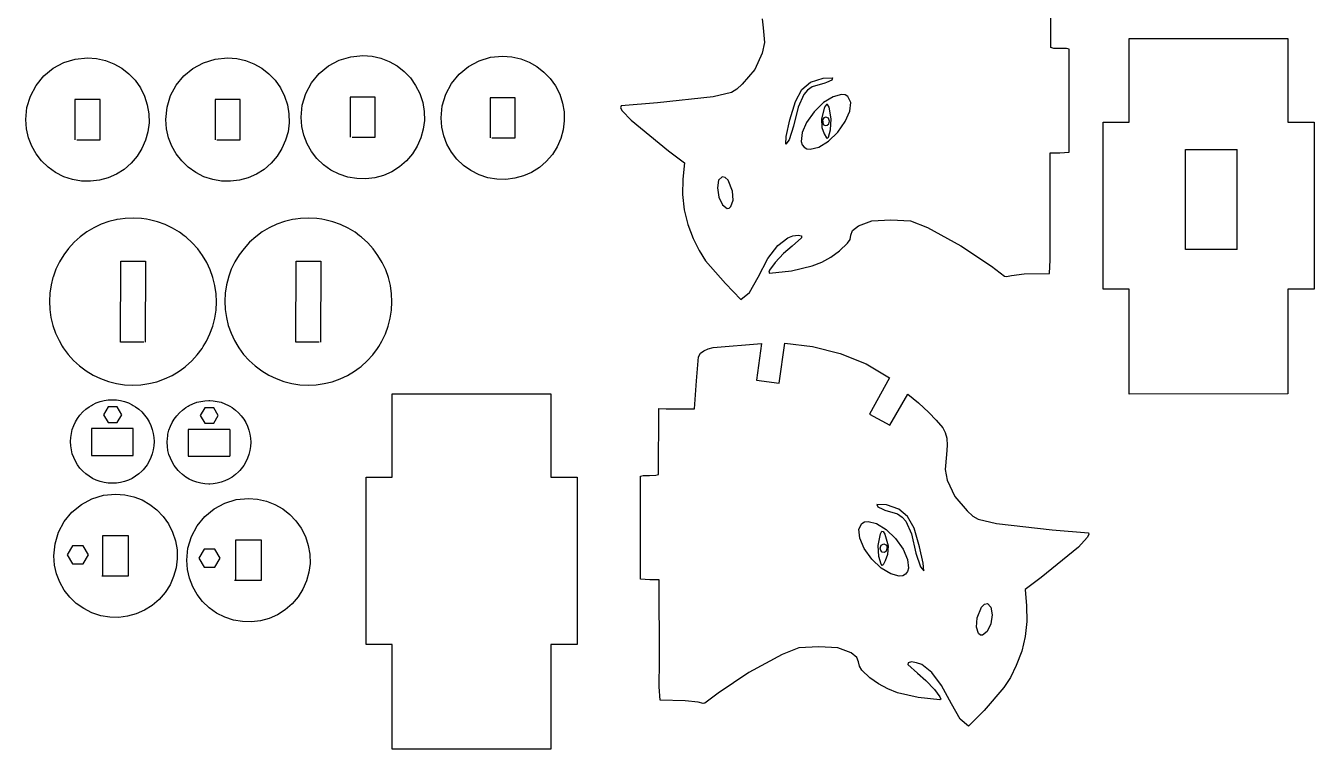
# Model space of a CAD drawing. Extents: x -193 to 193, y -107 to 107.
# Drawn here: x -175.1 to -25.9, y -77.1 to 6.7 of the extents above; entities that cross this region are included whole.
import ezdxf

# ---------------------------------------------------------------- set-up
doc = ezdxf.new("R2010")
doc.units = 0
doc.layers.add('MODELSKETCH_VISIBLE', color=7, linetype='CONTINUOUS')

msp = doc.modelspace()

# ---------------------------------------------------------------- linework, layer by layer
at = {"layer": 'MODELSKETCH_VISIBLE'}
for p, q in [((-56.38, 4.18), (-56.4, 11.79)), ((-89.81, 7.5), (-89.72, 6.45)), ((-89.72, 6.45), (-89.57, 4.74)), ((-89.57, 4.74), (-89.82, 3.5)), ((-47.31, 5.21), (-28.93, 5.21)), ((-47.31, -4.46), (-47.31, 5.21)), ((-28.93, 5.21), (-28.93, -4.46)), ((-138.83, 2.69), (-137.49, 3.1)), ((-137.49, 3.1), (-136.09, 3.24)), ((-136.09, 3.24), (-135.02, 3.16)), ((-135.02, 3.16), (-134, 2.92)), ((-122.62, 2.63), (-121.29, 3.03)), ((-121.29, 3.03), (-119.89, 3.17)), ((-119.89, 3.17), (-118.82, 3.09)), ((-118.82, 3.09), (-117.79, 2.86)), ((-89.82, 3.5), (-90.69, 1.62)), ((-56.05, 4.07), (-56.38, 4.18)), ((-55.32, 4.06), (-56.05, 4.07)), ((-54.59, 4.05), (-55.32, 4.06)), ((-54.26, 3.96), (-54.59, 4.05)), ((-54.26, -7.96), (-54.26, 3.96)), ((-173.04, 0.87), (-171.95, 1.76)), ((-171.95, 1.76), (-170.72, 2.42)), ((-170.72, 2.42), (-169.39, 2.82)), ((-169.39, 2.82), (-167.98, 2.96)), ((-167.98, 2.96), (-166.92, 2.88)), ((-166.92, 2.88), (-165.89, 2.65)), ((-165.89, 2.65), (-164.92, 2.27)), ((-164.92, 2.27), (-164.01, 1.76)), ((-164.01, 1.76), (-163.2, 1.12)), ((-156.82, 0.87), (-155.76, 1.74)), ((-155.76, 1.74), (-154.54, 2.4)), ((-154.54, 2.4), (-153.2, 2.82)), ((-153.2, 2.82), (-151.76, 2.96)), ((-151.76, 2.96), (-150.69, 2.88)), ((-150.69, 2.88), (-149.67, 2.65)), ((-149.67, 2.65), (-148.7, 2.27)), ((-148.7, 2.27), (-147.79, 1.76)), ((-147.79, 1.76), (-146.97, 1.12)), ((-141.14, 1.14), (-140.06, 2.04)), ((-140.06, 2.04), (-138.83, 2.69)), ((-134, 2.92), (-133.02, 2.55)), ((-133.02, 2.55), (-132.12, 2.03)), ((-132.12, 2.03), (-131.3, 1.4)), ((-124.94, 1.08), (-123.85, 1.97)), ((-123.85, 1.97), (-122.62, 2.63)), ((-117.79, 2.86), (-116.82, 2.48)), ((-116.82, 2.48), (-115.92, 1.97)), ((-115.92, 1.97), (-115.1, 1.33)), ((-90.69, 1.62), (-92.13, -0.07)), ((-173.93, -0.22), (-173.04, 0.87)), ((-163.2, 1.12), (-162.47, 0.37)), ((-162.47, 0.37), (-161.86, -0.49)), ((-157.69, -0.19), (-156.82, 0.87)), ((-146.97, 1.12), (-146.25, 0.37)), ((-146.25, 0.37), (-145.64, -0.49)), ((-142.69, -1.17), (-142.04, 0.06)), ((-142.04, 0.06), (-141.14, 1.14)), ((-131.3, 1.4), (-130.58, 0.64)), ((-130.58, 0.64), (-129.97, -0.22)), ((-125.83, -0.01), (-124.94, 1.08)), ((-115.1, 1.33), (-114.38, 0.58)), ((-114.38, 0.58), (-113.77, -0.28)), ((-85.22, -0.7), (-84.21, 0.14)), ((-84.21, 0.14), (-82.77, 0.63)), ((-82.58, 0.03), (-84.05, -0.4)), ((-82.77, 0.63), (-81.67, 0.67)), ((-82.37, 0.13), (-82.58, 0.03)), ((-81.76, 0.4), (-82.37, 0.13)), ((-81.67, 0.67), (-81.76, 0.4)), ((-174.99, -2.78), (-174.59, -1.45)), ((-174.59, -1.45), (-173.93, -0.22)), ((-161.86, -0.49), (-161.38, -1.45)), ((-161.38, -1.45), (-161.05, -2.47)), ((-158.76, -2.74), (-158.35, -1.4)), ((-158.35, -1.4), (-157.69, -0.19)), ((-145.64, -0.49), (-145.16, -1.45)), ((-145.16, -1.45), (-144.83, -2.47)), ((-143.1, -2.51), (-142.69, -1.17)), ((-129.97, -0.22), (-129.49, -1.17)), ((-129.49, -1.17), (-129.15, -2.19)), ((-126.89, -2.57), (-126.49, -1.24)), ((-126.49, -1.24), (-125.83, -0.01)), ((-113.77, -0.28), (-113.28, -1.24)), ((-113.28, -1.24), (-112.95, -2.26)), ((-93.38, -1.03), (-95.51, -1.54)), ((-92.78, -0.66), (-93.38, -1.03)), ((-92.13, -0.07), (-92.78, -0.66)), ((-85.97, -2.08), (-85.22, -0.7)), ((-85.02, -1.27), (-85.66, -2.73)), ((-84.59, -0.77), (-85.02, -1.27)), ((-84.05, -0.4), (-84.59, -0.77)), ((-80.64, -1.28), (-81.62, -1.53)), ((-80.23, -1.33), (-80.64, -1.28)), ((-79.9, -1.51), (-80.23, -1.33)), ((-175.13, -4.18), (-174.99, -2.78)), ((-169.44, -1.86), (-169.44, -6.51)), ((-166.53, -1.86), (-169.44, -1.86)), ((-166.53, -6.51), (-166.53, -1.86)), ((-161.05, -2.47), (-160.87, -3.5)), ((-158.91, -4.18), (-158.76, -2.74)), ((-153.21, -1.86), (-153.21, -6.51)), ((-150.31, -1.86), (-153.21, -1.86)), ((-150.31, -6.51), (-150.31, -1.86)), ((-144.83, -2.47), (-144.65, -3.5)), ((-143.24, -3.91), (-143.1, -2.51)), ((-137.54, -1.59), (-137.54, -6.23)), ((-134.64, -1.59), (-137.54, -1.59)), ((-134.64, -6.23), (-134.64, -1.59)), ((-129.15, -2.19), (-128.98, -3.23)), ((-127.03, -3.98), (-126.89, -2.57)), ((-121.34, -1.65), (-121.34, -6.3)), ((-118.43, -1.65), (-121.34, -1.65)), ((-118.43, -6.3), (-118.43, -1.65)), ((-112.95, -2.26), (-112.77, -3.3)), ((-106.18, -2.6), (-106.22, -2.81)), ((-106.22, -2.81), (-106.03, -3.15)), ((-101.95, -2.24), (-106.18, -2.6)), ((-95.51, -1.54), (-101.95, -2.24)), ((-86.61, -4.21), (-85.97, -2.08)), ((-85.66, -2.73), (-86.18, -4.94)), ((-82.72, -2.21), (-83.82, -3.27)), ((-82.6, -2.75), (-82.96, -4.1)), ((-81.62, -1.53), (-82.72, -2.21)), ((-82.39, -2.45), (-82.6, -2.75)), ((-82.25, -2.43), (-82.39, -2.45)), ((-82.07, -2.73), (-82.25, -2.43)), ((-81.82, -4.08), (-82.07, -2.73)), ((-79.57, -2.19), (-79.9, -1.51)), ((-79.67, -3.21), (-79.57, -2.19)), ((-175.05, -5.25), (-175.13, -4.18)), ((-160.87, -3.5), (-160.85, -4.55)), ((-158.83, -5.25), (-158.91, -4.18)), ((-144.65, -3.5), (-144.63, -4.55)), ((-143.16, -4.98), (-143.24, -3.91)), ((-128.95, -4.27), (-129.08, -5.3)), ((-128.98, -3.23), (-128.95, -4.27)), ((-126.95, -5.04), (-127.03, -3.98)), ((-112.75, -4.34), (-112.88, -5.37)), ((-112.77, -3.3), (-112.75, -4.34)), ((-106.03, -3.15), (-105.02, -4.25)), ((-105.02, -4.25), (-100.69, -7.78)), ((-87.03, -6.12), (-86.61, -4.21)), ((-83.82, -3.27), (-84.7, -4.5)), ((-82.96, -4.1), (-82.9, -5.11)), ((-82.69, -3.97), (-82.84, -4.19)), ((-82.84, -4.19), (-82.75, -4.73)), ((-82.45, -3.89), (-82.69, -3.97)), ((-82.16, -4.03), (-82.45, -3.89)), ((-82.03, -4.38), (-82.16, -4.03)), ((-82.1, -4.66), (-82.03, -4.38)), ((-81.9, -5.36), (-81.82, -4.08)), ((-81.07, -5.64), (-80.2, -4.42)), ((-80.2, -4.42), (-79.67, -3.21)), ((-50.31, -4.46), (-47.31, -4.46)), ((-50.31, -23.82), (-50.31, -4.46)), ((-28.93, -4.46), (-25.88, -4.46)), ((-25.88, -4.46), (-25.88, -23.82)), ((-174.82, -6.28), (-175.05, -5.25)), ((-160.98, -5.58), (-161.25, -6.58)), ((-160.85, -4.55), (-160.98, -5.58)), ((-158.6, -6.28), (-158.83, -5.25)), ((-144.75, -5.58), (-145.03, -6.58)), ((-144.63, -4.55), (-144.75, -5.58)), ((-142.92, -6), (-143.16, -4.98)), ((-129.08, -5.3), (-129.36, -6.3)), ((-126.72, -6.07), (-126.95, -5.04)), ((-112.88, -5.37), (-113.15, -6.37)), ((-86.18, -4.94), (-86.71, -6.54)), ((-85.21, -5.69), (-85.32, -6.7)), ((-84.7, -4.5), (-85.21, -5.69)), ((-82.9, -5.11), (-82.64, -5.83)), ((-82.75, -4.73), (-82.54, -4.87)), ((-82.64, -5.83), (-82.39, -6.31)), ((-82.54, -4.87), (-82.29, -4.84)), ((-82.29, -4.84), (-82.1, -4.66)), ((-82.16, -6.69), (-81.07, -5.64)), ((-82.14, -6.22), (-81.9, -5.36)), ((-174.44, -7.25), (-174.82, -6.28)), ((-173.93, -8.15), (-174.44, -7.25)), ((-169.23, -6.51), (-166.53, -6.51)), ((-161.25, -6.58), (-161.67, -7.53)), ((-158.22, -7.25), (-158.6, -6.28)), ((-157.71, -8.15), (-158.22, -7.25)), ((-153.01, -6.51), (-150.31, -6.51)), ((-145.03, -6.58), (-145.45, -7.53)), ((-142.55, -6.98), (-142.92, -6)), ((-142.03, -7.88), (-142.55, -6.98)), ((-137.34, -6.23), (-134.64, -6.23)), ((-129.78, -7.26), (-130.34, -8.15)), ((-129.36, -6.3), (-129.78, -7.26)), ((-126.34, -7.04), (-126.72, -6.07)), ((-125.83, -7.95), (-126.34, -7.04)), ((-121.13, -6.3), (-118.43, -6.3)), ((-113.57, -7.32), (-114.13, -8.22)), ((-113.15, -6.37), (-113.57, -7.32)), ((-87.1, -7.01), (-87.03, -6.12)), ((-86.71, -6.54), (-87.1, -7.01)), ((-85.32, -6.7), (-85.21, -7.1)), ((-85.21, -7.1), (-84.98, -7.39)), ((-84.98, -7.39), (-84.65, -7.57)), ((-84.25, -7.62), (-83.26, -7.37)), ((-83.26, -7.37), (-82.16, -6.69)), ((-82.39, -6.31), (-82.28, -6.38)), ((-82.28, -6.38), (-82.14, -6.22)), ((-173.29, -8.97), (-173.93, -8.15)), ((-162.23, -8.42), (-162.93, -9.24)), ((-161.67, -7.53), (-162.23, -8.42)), ((-157.07, -8.97), (-157.71, -8.15)), ((-146.01, -8.42), (-146.71, -9.24)), ((-145.45, -7.53), (-146.01, -8.42)), ((-141.4, -8.7), (-142.03, -7.88)), ((-140.64, -9.42), (-141.4, -8.7)), ((-130.34, -8.15), (-131.04, -8.96)), ((-125.19, -8.76), (-125.83, -7.95)), ((-124.44, -9.49), (-125.19, -8.76)), ((-114.13, -8.22), (-114.83, -9.03)), ((-100.69, -7.78), (-98.84, -9.18)), ((-84.65, -7.57), (-84.25, -7.62)), ((-56.48, -17.44), (-56.45, -8.04)), ((-56.45, -8.04), (-55.35, -8.03)), ((-55.35, -8.03), (-54.26, -7.96)), ((-40.8, -19.23), (-40.8, -7.63)), ((-40.8, -7.63), (-34.8, -7.63)), ((-34.8, -19.23), (-34.8, -7.63)), ((-172.54, -9.69), (-173.29, -8.97)), ((-171.68, -10.3), (-172.54, -9.69)), ((-170.72, -10.79), (-171.68, -10.3)), ((-163.74, -9.94), (-164.63, -10.5)), ((-162.93, -9.24), (-163.74, -9.94)), ((-156.31, -9.69), (-157.07, -8.97)), ((-155.45, -10.3), (-156.31, -9.69)), ((-154.5, -10.79), (-155.45, -10.3)), ((-147.52, -9.94), (-148.41, -10.5)), ((-146.71, -9.24), (-147.52, -9.94)), ((-139.78, -10.03), (-140.64, -9.42)), ((-138.83, -10.51), (-139.78, -10.03)), ((-132.74, -10.22), (-133.7, -10.64)), ((-131.85, -9.66), (-132.74, -10.22)), ((-131.04, -8.96), (-131.85, -9.66)), ((-123.58, -10.09), (-124.44, -9.49)), ((-122.62, -10.58), (-123.58, -10.09)), ((-116.54, -10.29), (-117.49, -10.71)), ((-115.64, -9.73), (-116.54, -10.29)), ((-114.83, -9.03), (-115.64, -9.73)), ((-98.84, -9.18), (-99, -11.07)), ((-169.7, -11.12), (-170.72, -10.79)), ((-168.66, -11.3), (-169.7, -11.12)), ((-167.62, -11.32), (-168.66, -11.3)), ((-166.59, -11.19), (-167.62, -11.32)), ((-165.59, -10.92), (-166.59, -11.19)), ((-164.63, -10.5), (-165.59, -10.92)), ((-153.48, -11.12), (-154.5, -10.79)), ((-152.44, -11.3), (-153.48, -11.12)), ((-151.4, -11.32), (-152.44, -11.3)), ((-150.37, -11.19), (-151.4, -11.32)), ((-149.37, -10.92), (-150.37, -11.19)), ((-148.41, -10.5), (-149.37, -10.92)), ((-137.81, -10.85), (-138.83, -10.51)), ((-136.77, -11.02), (-137.81, -10.85)), ((-135.73, -11.05), (-136.77, -11.02)), ((-134.7, -10.92), (-135.73, -11.05)), ((-133.7, -10.64), (-134.7, -10.92)), ((-121.6, -10.91), (-122.62, -10.58)), ((-120.56, -11.09), (-121.6, -10.91)), ((-119.52, -11.11), (-120.56, -11.09)), ((-118.49, -10.98), (-119.52, -11.11)), ((-117.49, -10.71), (-118.49, -10.98)), ((-99, -11.07), (-99.04, -12.87)), ((-94.87, -11.2), (-95.02, -12.08)), ((-94.47, -10.8), (-94.87, -11.2)), ((-94.11, -10.88), (-94.47, -10.8)), ((-93.77, -11.21), (-94.11, -10.88)), ((-93.26, -12.46), (-93.77, -11.21)), ((-99.04, -12.87), (-98.85, -14.62)), ((-95.02, -12.08), (-94.85, -13.15)), ((-94.85, -13.15), (-94.44, -14.04)), ((-93.2, -13.5), (-93.26, -12.46)), ((-98.85, -14.62), (-98.45, -16.31)), ((-94.44, -14.04), (-93.9, -14.46)), ((-93.9, -14.46), (-93.65, -14.43)), ((-93.65, -14.43), (-93.44, -14.25)), ((-93.44, -14.25), (-93.2, -13.5)), ((-166.39, -16.3), (-167.25, -16.7)), ((-165.49, -15.98), (-166.39, -16.3)), ((-164.7, -15.79), (-165.49, -15.98)), ((-164.57, -15.76), (-164.7, -15.79)), ((-164.21, -15.71), (-164.57, -15.76)), ((-163.63, -15.62), (-164.21, -15.71)), ((-162.68, -15.58), (-163.63, -15.62)), ((-161.73, -15.63), (-162.68, -15.58)), ((-161.15, -15.72), (-161.73, -15.63)), ((-160.79, -15.77), (-161.15, -15.72)), ((-159.87, -16.01), (-160.79, -15.77)), ((-158.98, -16.33), (-159.87, -16.01)), ((-158.12, -16.74), (-158.98, -16.33)), ((-146.06, -16.3), (-146.92, -16.7)), ((-145.17, -15.98), (-146.06, -16.3)), ((-144.38, -15.79), (-145.17, -15.98)), ((-144.24, -15.76), (-144.38, -15.79)), ((-143.88, -15.71), (-144.24, -15.76)), ((-143.3, -15.62), (-143.88, -15.71)), ((-142.36, -15.58), (-143.3, -15.62)), ((-141.41, -15.63), (-142.36, -15.58)), ((-140.83, -15.72), (-141.41, -15.63)), ((-140.47, -15.77), (-140.83, -15.72)), ((-139.55, -16.01), (-140.47, -15.77)), ((-138.66, -16.33), (-139.55, -16.01)), ((-137.8, -16.74), (-138.66, -16.33)), ((-98.45, -16.31), (-97.81, -17.96)), ((-78.68, -16.5), (-77.13, -15.9)), ((-77.13, -15.9), (-74.92, -15.79)), ((-74.92, -15.79), (-72.63, -15.92)), ((-72.63, -15.92), (-70.69, -16.68)), ((-168.83, -17.75), (-169.53, -18.39)), ((-168.06, -17.19), (-168.83, -17.75)), ((-167.25, -16.7), (-168.06, -17.19)), ((-157.31, -17.23), (-158.12, -16.74)), ((-156.78, -17.63), (-157.31, -17.23)), ((-156.55, -17.8), (-156.78, -17.63)), ((-155.85, -18.44), (-156.55, -17.8)), ((-148.5, -17.75), (-149.21, -18.39)), ((-147.74, -17.19), (-148.5, -17.75)), ((-146.92, -16.7), (-147.74, -17.19)), ((-136.99, -17.23), (-137.8, -16.74)), ((-136.46, -17.63), (-136.99, -17.23)), ((-136.23, -17.8), (-136.46, -17.63)), ((-135.52, -18.44), (-136.23, -17.8)), ((-88.02, -18.76), (-86.86, -17.86)), ((-86.86, -17.86), (-86.27, -17.64)), ((-85.26, -17.86), (-86.37, -18.84)), ((-86.27, -17.64), (-85.67, -17.56)), ((-85.67, -17.56), (-85.28, -17.63)), ((-85.28, -17.63), (-85.26, -17.86)), ((-79.63, -18.06), (-79.55, -17.56)), ((-79.55, -17.56), (-79.35, -17.03)), ((-79.35, -17.03), (-78.68, -16.5)), ((-70.69, -16.68), (-66.83, -18.79)), ((-56.46, -20.43), (-56.48, -17.44)), ((-170.17, -19.09), (-170.74, -19.85)), ((-169.53, -18.39), (-170.17, -19.09)), ((-155.21, -19.15), (-155.85, -18.44)), ((-154.65, -19.91), (-155.21, -19.15)), ((-149.85, -19.09), (-150.42, -19.85)), ((-149.21, -18.39), (-149.85, -19.09)), ((-134.89, -19.15), (-135.52, -18.44)), ((-134.33, -19.91), (-134.89, -19.15)), ((-97.81, -17.96), (-97.12, -19.35)), ((-97.12, -19.35), (-96.38, -20.53)), ((-89.16, -20.28), (-88.02, -18.76)), ((-86.37, -18.84), (-87.35, -19.69)), ((-81.86, -20.1), (-80.86, -19.38)), ((-80.86, -19.38), (-79.94, -18.49)), ((-79.93, -18.49), (-79.63, -18.06)), ((-66.83, -18.79), (-63.28, -21.16)), ((-34.8, -19.23), (-40.8, -19.23)), ((-171.23, -20.66), (-171.64, -21.52)), ((-170.74, -19.85), (-171.23, -20.66)), ((-164.17, -29.94), (-164.13, -20.56)), ((-164.13, -20.56), (-161.27, -20.58)), ((-161.27, -20.58), (-161.3, -29.95)), ((-154.16, -20.73), (-154.65, -19.91)), ((-153.76, -21.59), (-154.16, -20.73)), ((-150.91, -20.66), (-151.32, -21.52)), ((-150.42, -19.85), (-150.91, -20.66)), ((-143.85, -29.94), (-143.81, -20.56)), ((-143.81, -20.56), (-140.94, -20.58)), ((-140.94, -20.58), (-140.98, -29.95)), ((-133.84, -20.73), (-134.33, -19.91)), ((-133.44, -21.59), (-133.84, -20.73)), ((-96.38, -20.53), (-94.07, -23.16)), ((-90.29, -22.41), (-89.16, -20.28)), ((-88.32, -20.72), (-88.97, -21.6)), ((-87.35, -19.69), (-88.32, -20.72)), ((-84.05, -21.12), (-82.93, -20.68)), ((-82.93, -20.68), (-81.86, -20.1)), ((-56.55, -21.99), (-56.46, -20.43)), ((-171.64, -21.52), (-171.97, -22.41)), ((-153.45, -22.48), (-153.76, -21.59)), ((-151.32, -21.52), (-151.64, -22.41)), ((-133.12, -22.48), (-133.44, -21.59)), ((-88.97, -21.6), (-89.07, -21.86)), ((-89.07, -21.86), (-88.97, -21.95)), ((-88.97, -21.95), (-86.44, -21.69)), ((-86.44, -21.69), (-84.05, -21.12)), ((-63.28, -21.16), (-61.76, -22.31)), ((-61.76, -22.31), (-61.52, -22.36)), ((-61.52, -22.36), (-60.94, -22.22)), ((-60.94, -22.22), (-59.47, -22.05)), ((-59.47, -22.05), (-56.55, -21.99)), ((-172.2, -23.33), (-172.34, -24.27)), ((-171.98, -22.47), (-172.2, -23.33)), ((-171.97, -22.41), (-171.98, -22.47)), ((-153.22, -23.41), (-153.45, -22.48)), ((-153.08, -24.35), (-153.22, -23.41)), ((-151.88, -23.33), (-152.02, -24.27)), ((-151.66, -22.47), (-151.88, -23.33)), ((-151.64, -22.41), (-151.66, -22.47)), ((-132.9, -23.41), (-133.12, -22.48)), ((-132.76, -24.35), (-132.9, -23.41)), ((-94.07, -23.16), (-92.29, -25.01)), ((-91.29, -24.19), (-90.29, -22.41)), ((-47.31, -23.82), (-50.31, -23.82)), ((-47.31, -35.96), (-47.31, -23.82)), ((-28.93, -23.82), (-28.93, -35.95)), ((-25.88, -23.82), (-28.93, -23.82)), ((-172.34, -24.27), (-172.39, -25.22)), ((-172.39, -25.22), (-172.35, -26.17)), ((-153.09, -26.24), (-153.04, -25.3)), ((-153.04, -25.3), (-153.08, -24.35)), ((-152.02, -24.27), (-152.07, -25.22)), ((-152.07, -25.22), (-152.03, -26.17)), ((-132.77, -26.24), (-132.72, -25.3)), ((-132.72, -25.3), (-132.76, -24.35)), ((-92.29, -25.01), (-91.29, -24.19)), ((-172.35, -26.17), (-172.22, -27.11)), ((-153.23, -27.18), (-153.09, -26.24)), ((-152.03, -26.17), (-151.89, -27.11)), ((-132.91, -27.18), (-132.77, -26.24)), ((-172.22, -27.11), (-171.99, -28.03)), ((-171.99, -28.03), (-171.67, -28.92)), ((-153.79, -29), (-153.47, -28.1)), ((-153.47, -28.1), (-153.23, -27.18)), ((-151.89, -27.11), (-151.67, -28.03)), ((-151.67, -28.03), (-151.35, -28.92)), ((-133.47, -29), (-133.15, -28.1)), ((-133.15, -28.1), (-132.91, -27.18)), ((-171.67, -28.92), (-171.27, -29.78)), ((-171.27, -29.78), (-170.9, -30.4)), ((-154.2, -29.85), (-153.79, -29)), ((-151.35, -28.92), (-150.95, -29.78)), ((-150.95, -29.78), (-150.58, -30.4)), ((-133.88, -29.85), (-133.47, -29)), ((-170.9, -30.4), (-170.79, -30.6)), ((-170.79, -30.6), (-170.22, -31.37)), ((-161.47, -29.95), (-164.17, -29.94)), ((-155.26, -31.43), (-154.69, -30.67)), ((-154.69, -30.67), (-154.57, -30.47)), ((-154.57, -30.47), (-154.2, -29.85)), ((-150.58, -30.4), (-150.46, -30.6)), ((-150.46, -30.6), (-149.9, -31.37)), ((-141.15, -29.95), (-143.85, -29.94)), ((-134.94, -31.43), (-134.37, -30.67)), ((-134.37, -30.67), (-134.25, -30.47)), ((-134.25, -30.47), (-133.88, -29.85)), ((-97.2, -31.67), (-96.98, -31.22)), ((-96.98, -31.22), (-96.6, -30.97)), ((-96.6, -30.97), (-96.1, -30.73)), ((-96.1, -30.73), (-95.5, -30.56)), ((-95.5, -30.56), (-89.91, -30.1)), ((-89.91, -30.1), (-90.49, -34.36)), ((-87.87, -34.71), (-87.22, -30.06)), ((-87.22, -30.06), (-83.98, -30.47)), ((-83.98, -30.47), (-80.79, -31.27)), ((-80.79, -31.27), (-77.77, -32.47)), ((-170.22, -31.37), (-169.59, -32.07)), ((-169.59, -32.07), (-168.89, -32.71)), ((-168.89, -32.71), (-168.13, -33.28)), ((-156.84, -32.93), (-156.61, -32.76)), ((-156.61, -32.76), (-155.9, -32.13)), ((-155.9, -32.13), (-155.26, -31.43)), ((-149.9, -31.37), (-149.27, -32.07)), ((-149.27, -32.07), (-148.56, -32.71)), ((-148.56, -32.71), (-147.8, -33.28)), ((-136.52, -32.93), (-136.29, -32.76)), ((-136.29, -32.76), (-135.58, -32.13)), ((-135.58, -32.13), (-134.94, -31.43)), ((-97.42, -34.44), (-97.2, -31.67)), ((-77.77, -32.47), (-75.06, -34.1)), ((-168.13, -33.28), (-167.31, -33.77)), ((-167.31, -33.77), (-166.46, -34.18)), ((-166.46, -34.18), (-165.56, -34.51)), ((-159.95, -34.53), (-159.05, -34.21)), ((-159.05, -34.21), (-158.19, -33.81)), ((-158.19, -33.81), (-157.37, -33.32)), ((-157.37, -33.32), (-156.84, -32.93)), ((-147.8, -33.28), (-146.99, -33.77)), ((-146.99, -33.77), (-146.13, -34.18)), ((-146.13, -34.18), (-145.24, -34.51)), ((-139.62, -34.53), (-138.73, -34.21)), ((-138.73, -34.21), (-137.87, -33.81)), ((-137.87, -33.81), (-137.05, -33.32)), ((-137.05, -33.32), (-136.52, -32.93)), ((-75.06, -34.1), (-77.4, -38.31)), ((-165.56, -34.51), (-164.78, -34.71)), ((-164.78, -34.71), (-164.64, -34.74)), ((-164.64, -34.74), (-163.7, -34.88)), ((-163.7, -34.88), (-162.76, -34.93)), ((-162.76, -34.93), (-161.81, -34.89)), ((-161.81, -34.89), (-160.87, -34.76)), ((-160.87, -34.76), (-159.95, -34.53)), ((-145.24, -34.51), (-144.45, -34.71)), ((-144.45, -34.71), (-144.32, -34.74)), ((-144.32, -34.74), (-143.38, -34.88)), ((-143.38, -34.88), (-142.43, -34.93)), ((-142.43, -34.93), (-141.49, -34.89)), ((-141.49, -34.89), (-140.55, -34.76)), ((-140.55, -34.76), (-139.62, -34.53)), ((-97.67, -37.66), (-97.42, -34.44)), ((-90.49, -34.36), (-87.87, -34.71)), ((-167.79, -37.44), (-167.53, -37.28)), ((-167.53, -37.28), (-167.39, -37.2)), ((-167.39, -37.2), (-166.96, -36.99)), ((-166.96, -36.99), (-166.51, -36.83)), ((-166.51, -36.83), (-166.05, -36.72)), ((-166.05, -36.72), (-165.58, -36.65)), ((-165.58, -36.65), (-165.11, -36.63)), ((-165.11, -36.63), (-165.02, -36.63)), ((-165.02, -36.63), (-164.63, -36.65)), ((-164.63, -36.65), (-164.16, -36.72)), ((-164.16, -36.72), (-163.7, -36.83)), ((-163.7, -36.83), (-163.25, -36.99)), ((-163.25, -36.99), (-162.82, -37.2)), ((-162.82, -37.2), (-162.68, -37.28)), ((-162.68, -37.28), (-162.42, -37.44)), ((-156.33, -37.37), (-156.19, -37.29)), ((-156.19, -37.29), (-155.76, -37.08)), ((-155.76, -37.08), (-155.32, -36.92)), ((-155.32, -36.92), (-154.86, -36.81)), ((-154.86, -36.81), (-154.39, -36.74)), ((-154.39, -36.74), (-153.91, -36.71)), ((-153.91, -36.71), (-153.82, -36.72)), ((-153.82, -36.72), (-153.44, -36.74)), ((-153.44, -36.74), (-152.97, -36.81)), ((-152.97, -36.81), (-152.51, -36.92)), ((-152.51, -36.92), (-152.06, -37.08)), ((-152.06, -37.08), (-151.63, -37.28)), ((-151.63, -37.28), (-151.49, -37.37)), ((-132.69, -45.6), (-132.69, -35.92)), ((-132.69, -35.92), (-114.31, -35.92)), ((-114.31, -35.92), (-114.31, -45.6)), ((-75.05, -39.55), (-72.95, -35.97)), ((-72.95, -35.97), (-71.71, -36.99)), ((-71.71, -36.99), (-70.54, -38.11)), ((-28.93, -35.95), (-47.31, -35.96)), ((-169.37, -39.18), (-169.13, -38.78)), ((-169.13, -38.78), (-168.85, -38.39)), ((-168.85, -38.39), (-168.53, -38.04)), ((-168.53, -38.04), (-168.18, -37.72)), ((-168.18, -37.72), (-167.79, -37.44)), ((-165.59, -37.45), (-166.12, -38.36)), ((-166.12, -38.36), (-165.59, -39.26)), ((-164.55, -37.45), (-165.59, -37.45)), ((-164.02, -38.36), (-164.55, -37.45)), ((-164.55, -39.26), (-164.02, -38.36)), ((-162.42, -37.44), (-162.04, -37.72)), ((-162.04, -37.72), (-161.68, -38.04)), ((-161.68, -38.04), (-161.37, -38.39)), ((-161.37, -38.39), (-161.08, -38.78)), ((-161.08, -38.78), (-160.84, -39.18)), ((-157.93, -38.86), (-157.65, -38.48)), ((-157.65, -38.48), (-157.33, -38.13)), ((-157.33, -38.13), (-156.98, -37.81)), ((-156.98, -37.81), (-156.6, -37.53)), ((-156.6, -37.53), (-156.33, -37.37)), ((-154.4, -37.54), (-154.92, -38.44)), ((-154.92, -38.44), (-154.4, -39.35)), ((-153.35, -37.54), (-154.4, -37.54)), ((-152.83, -38.44), (-153.35, -37.54)), ((-153.35, -39.35), (-152.83, -38.44)), ((-151.49, -37.37), (-151.22, -37.53)), ((-151.22, -37.53), (-150.84, -37.81)), ((-150.84, -37.81), (-150.49, -38.13)), ((-150.49, -38.13), (-150.17, -38.48)), ((-150.17, -38.48), (-149.89, -38.86)), ((-101.82, -45.26), (-101.8, -37.64)), ((-101.8, -37.64), (-100.95, -37.66)), ((-100.95, -37.66), (-97.67, -37.66)), ((-77.4, -38.31), (-75.05, -39.55)), ((-70.54, -38.11), (-69.68, -38.97)), ((-169.85, -40.52), (-169.74, -40.06)), ((-169.74, -40.06), (-169.58, -39.61)), ((-169.58, -39.61), (-169.37, -39.18)), ((-167.53, -39.96), (-167.53, -40.79)), ((-165.02, -39.96), (-167.53, -39.96)), ((-165.59, -39.26), (-164.55, -39.26)), ((-162.69, -39.96), (-165.02, -39.96)), ((-162.69, -43.06), (-162.69, -39.96)), ((-160.84, -39.18), (-160.64, -39.61)), ((-160.64, -39.61), (-160.48, -40.06)), ((-160.48, -40.06), (-160.36, -40.52)), ((-158.66, -40.61), (-158.54, -40.15)), ((-158.54, -40.15), (-158.38, -39.7)), ((-158.38, -39.7), (-158.18, -39.27)), ((-158.18, -39.27), (-157.93, -38.86)), ((-156.33, -40.05), (-156.33, -40.88)), ((-153.83, -40.05), (-156.33, -40.05)), ((-154.4, -39.35), (-153.35, -39.35)), ((-151.49, -40.05), (-153.83, -40.05)), ((-151.49, -40.05), (-151.49, -43.15)), ((-149.89, -38.86), (-149.64, -39.27)), ((-149.64, -39.27), (-149.44, -39.7)), ((-149.44, -39.7), (-149.28, -40.15)), ((-149.28, -40.15), (-149.17, -40.61)), ((-69.68, -38.97), (-68.91, -39.86)), ((-68.91, -39.86), (-68.63, -40.41)), ((-169.94, -41.46), (-169.92, -40.99)), ((-169.92, -41.94), (-169.94, -41.46)), ((-169.92, -40.99), (-169.89, -40.76)), ((-169.89, -40.76), (-169.85, -40.52)), ((-167.53, -40.79), (-167.53, -43.06)), ((-160.36, -40.52), (-160.33, -40.76)), ((-160.33, -40.76), (-160.29, -40.99)), ((-160.29, -40.99), (-160.27, -41.46)), ((-160.27, -41.46), (-160.29, -41.94)), ((-158.75, -41.55), (-158.73, -41.08)), ((-158.73, -42.03), (-158.75, -41.55)), ((-158.73, -41.08), (-158.69, -40.84)), ((-158.69, -40.84), (-158.66, -40.61)), ((-156.33, -40.88), (-156.33, -43.15)), ((-149.17, -40.61), (-149.13, -40.84)), ((-149.13, -40.84), (-149.1, -41.08)), ((-149.1, -41.08), (-149.07, -41.55)), ((-149.07, -41.55), (-149.1, -42.03)), ((-68.63, -40.41), (-68.45, -41.09)), ((-68.45, -41.09), (-68.39, -41.93)), ((-169.85, -42.41), (-169.92, -41.94)), ((-169.74, -42.87), (-169.85, -42.41)), ((-169.58, -43.32), (-169.74, -42.87)), ((-167.53, -43.06), (-165.02, -43.06)), ((-165.02, -43.06), (-162.69, -43.06)), ((-160.48, -42.87), (-160.64, -43.32)), ((-160.36, -42.41), (-160.48, -42.87)), ((-160.29, -41.94), (-160.36, -42.41)), ((-158.66, -42.5), (-158.73, -42.03)), ((-158.54, -42.96), (-158.66, -42.5)), ((-158.38, -43.4), (-158.54, -42.96)), ((-156.33, -43.15), (-153.83, -43.15)), ((-153.83, -43.15), (-151.49, -43.15)), ((-149.28, -42.96), (-149.44, -43.4)), ((-149.17, -42.5), (-149.28, -42.96)), ((-149.1, -42.03), (-149.17, -42.5)), ((-68.48, -42.98), (-68.63, -44.69)), ((-68.39, -41.93), (-68.48, -42.98)), ((-169.37, -43.74), (-169.58, -43.32)), ((-169.13, -44.15), (-169.37, -43.74)), ((-168.85, -44.53), (-169.13, -44.15)), ((-168.68, -44.72), (-168.85, -44.53)), ((-168.53, -44.89), (-168.68, -44.72)), ((-161.53, -44.72), (-161.68, -44.89)), ((-161.37, -44.53), (-161.53, -44.72)), ((-161.08, -44.15), (-161.37, -44.53)), ((-160.84, -43.75), (-161.08, -44.15)), ((-160.64, -43.32), (-160.84, -43.75)), ((-158.18, -43.83), (-158.38, -43.4)), ((-157.93, -44.24), (-158.18, -43.83)), ((-157.65, -44.62), (-157.93, -44.24)), ((-157.48, -44.81), (-157.65, -44.62)), ((-150.17, -44.62), (-150.34, -44.81)), ((-149.89, -44.24), (-150.17, -44.62)), ((-149.64, -43.83), (-149.89, -44.24)), ((-149.44, -43.4), (-149.64, -43.83)), ((-68.63, -44.69), (-68.38, -45.93)), ((-168.18, -45.2), (-168.53, -44.89)), ((-167.79, -45.49), (-168.18, -45.2)), ((-167.39, -45.73), (-167.79, -45.49)), ((-166.96, -45.93), (-167.39, -45.73)), ((-166.51, -46.09), (-166.96, -45.93)), ((-166.05, -46.21), (-166.51, -46.09)), ((-165.58, -46.28), (-166.05, -46.21)), ((-164.16, -46.21), (-164.63, -46.28)), ((-163.7, -46.09), (-164.16, -46.21)), ((-163.25, -45.93), (-163.7, -46.09)), ((-162.82, -45.73), (-163.25, -45.93)), ((-162.42, -45.49), (-162.82, -45.73)), ((-162.04, -45.2), (-162.42, -45.49)), ((-161.68, -44.89), (-162.04, -45.2)), ((-157.33, -44.97), (-157.48, -44.81)), ((-156.98, -45.29), (-157.33, -44.97)), ((-156.6, -45.58), (-156.98, -45.29)), ((-156.19, -45.82), (-156.6, -45.58)), ((-155.76, -46.02), (-156.19, -45.82)), ((-155.32, -46.18), (-155.76, -46.02)), ((-154.86, -46.3), (-155.32, -46.18)), ((-152.51, -46.18), (-152.97, -46.3)), ((-152.06, -46.02), (-152.51, -46.18)), ((-151.63, -45.82), (-152.06, -46.02)), ((-151.22, -45.58), (-151.63, -45.82)), ((-150.84, -45.29), (-151.22, -45.58)), ((-150.49, -44.98), (-150.84, -45.29)), ((-150.34, -44.81), (-150.49, -44.98)), ((-135.69, -64.95), (-135.69, -45.6)), ((-135.69, -45.6), (-132.69, -45.6)), ((-114.31, -45.6), (-111.26, -45.6)), ((-111.26, -45.6), (-111.26, -64.95)), ((-103.94, -45.47), (-103.61, -45.38)), ((-103.94, -57.39), (-103.94, -45.47)), ((-103.61, -45.38), (-102.88, -45.38)), ((-102.88, -45.38), (-102.15, -45.36)), ((-102.15, -45.36), (-101.82, -45.26)), ((-68.38, -45.93), (-67.51, -47.82)), ((-167.46, -48.09), (-166.13, -47.68)), ((-166.13, -47.68), (-164.73, -47.54)), ((-165.11, -46.3), (-165.58, -46.28)), ((-165.02, -46.3), (-165.11, -46.3)), ((-164.63, -46.28), (-165.02, -46.3)), ((-164.73, -47.54), (-163.66, -47.62)), ((-163.66, -47.62), (-162.63, -47.86)), ((-154.39, -46.37), (-154.86, -46.3)), ((-153.91, -46.39), (-154.39, -46.37)), ((-153.82, -46.39), (-153.91, -46.39)), ((-153.44, -46.37), (-153.82, -46.39)), ((-152.97, -46.3), (-153.44, -46.37)), ((-169.78, -49.64), (-168.69, -48.74)), ((-168.69, -48.74), (-167.46, -48.09)), ((-162.63, -47.86), (-161.66, -48.23)), ((-161.66, -48.23), (-160.76, -48.75)), ((-160.76, -48.75), (-159.94, -49.38)), ((-153.31, -49.26), (-152.08, -48.6)), ((-152.08, -48.6), (-150.74, -48.19)), ((-150.74, -48.19), (-149.34, -48.06)), ((-149.34, -48.06), (-148.27, -48.14)), ((-148.27, -48.14), (-147.24, -48.37)), ((-147.24, -48.37), (-146.27, -48.75)), ((-146.27, -48.75), (-145.37, -49.26)), ((-76.53, -48.77), (-76.44, -49.03)), ((-75.43, -48.8), (-76.53, -48.77)), ((-76.44, -49.03), (-75.84, -49.3)), ((-73.99, -49.29), (-75.43, -48.8)), ((-67.51, -47.82), (-66.07, -49.5)), ((-171.33, -51.95), (-170.67, -50.72)), ((-170.67, -50.72), (-169.78, -49.64)), ((-159.94, -49.38), (-159.22, -50.14)), ((-159.22, -50.14), (-158.61, -51)), ((-155.29, -51.24), (-154.39, -50.15)), ((-154.39, -50.15), (-153.31, -49.26)), ((-145.37, -49.26), (-144.55, -49.9)), ((-144.55, -49.9), (-143.83, -50.65)), ((-143.83, -50.65), (-143.22, -51.51)), ((-77.97, -50.76), (-77.56, -50.71)), ((-77.56, -50.71), (-76.58, -50.96)), ((-75.84, -49.3), (-75.62, -49.4)), ((-75.62, -49.4), (-74.15, -49.84)), ((-74.15, -49.84), (-73.61, -50.21)), ((-72.98, -50.13), (-73.99, -49.29)), ((-73.61, -50.21), (-73.18, -50.7)), ((-73.18, -50.7), (-72.54, -52.16)), ((-72.23, -51.51), (-72.98, -50.13)), ((-66.07, -49.5), (-65.42, -50.09)), ((-65.42, -50.09), (-64.82, -50.46)), ((-64.82, -50.46), (-62.69, -50.97)), ((-171.74, -53.29), (-171.33, -51.95)), ((-158.61, -51), (-158.13, -51.95)), ((-158.13, -51.95), (-157.79, -52.97)), ((-155.94, -52.47), (-155.29, -51.24)), ((-143.22, -51.51), (-142.74, -52.47)), ((-78.63, -51.62), (-78.3, -50.94)), ((-78.53, -52.64), (-78.63, -51.62)), ((-78.3, -50.94), (-77.97, -50.76)), ((-76.58, -50.96), (-75.48, -51.65)), ((-76.38, -53.51), (-76.13, -52.16)), ((-76.13, -52.16), (-75.95, -51.86)), ((-75.95, -51.86), (-75.81, -51.88)), ((-75.81, -51.88), (-75.6, -52.19)), ((-75.6, -52.19), (-75.24, -53.53)), ((-75.48, -51.65), (-74.38, -52.7)), ((-72.54, -52.16), (-72.02, -54.38)), ((-71.59, -53.64), (-72.23, -51.51)), ((-62.69, -50.97), (-56.25, -51.67)), ((-56.25, -51.67), (-52.02, -52.03)), ((-51.98, -52.24), (-52.17, -52.59)), ((-52.02, -52.03), (-51.98, -52.24)), ((-171.88, -54.69), (-171.74, -53.29)), ((-169.72, -53.55), (-170.34, -54.59)), ((-168.48, -53.55), (-169.72, -53.55)), ((-167.87, -54.59), (-168.48, -53.55)), ((-166.23, -52.37), (-166.23, -57.01)), ((-163.23, -52.37), (-166.23, -52.37)), ((-163.23, -57.01), (-163.23, -52.37)), ((-157.79, -52.97), (-157.61, -54.01)), ((-156.35, -53.8), (-155.94, -52.47)), ((-150.84, -52.88), (-150.84, -57.53)), ((-147.84, -52.88), (-150.84, -52.88)), ((-147.84, -57.53), (-147.84, -52.88)), ((-142.74, -52.47), (-142.4, -53.49)), ((-142.4, -53.49), (-142.23, -54.52)), ((-78, -53.86), (-78.53, -52.64)), ((-76.3, -54.79), (-76.38, -53.51)), ((-76.17, -53.82), (-76.05, -53.47)), ((-76.05, -53.47), (-75.75, -53.32)), ((-75.75, -53.32), (-75.51, -53.41)), ((-75.51, -53.41), (-75.36, -53.63)), ((-75.36, -53.63), (-75.45, -54.16)), ((-75.24, -53.53), (-75.3, -54.54)), ((-74.38, -52.7), (-73.5, -53.94)), ((-71.17, -55.55), (-71.59, -53.64)), ((-53.18, -53.68), (-57.51, -57.21)), ((-52.17, -52.59), (-53.18, -53.68)), ((-171.8, -55.76), (-171.88, -54.69)), ((-170.34, -54.59), (-169.72, -55.63)), ((-168.48, -55.63), (-167.87, -54.59)), ((-157.59, -55.05), (-157.72, -56.08)), ((-157.61, -54.01), (-157.59, -55.05)), ((-156.49, -55.2), (-156.35, -53.8)), ((-156.41, -56.27), (-156.49, -55.2)), ((-154.47, -53.92), (-155.09, -54.96)), ((-155.09, -54.96), (-154.47, -56)), ((-153.24, -53.92), (-154.47, -53.92)), ((-152.62, -54.96), (-153.24, -53.92)), ((-153.24, -56), (-152.62, -54.96)), ((-142.23, -54.52), (-142.2, -55.57)), ((-77.14, -55.07), (-78, -53.86)), ((-76.04, -56.12), (-77.14, -55.07)), ((-76.06, -55.65), (-76.3, -54.79)), ((-76.1, -54.09), (-76.17, -53.82)), ((-75.91, -54.27), (-76.1, -54.09)), ((-75.67, -54.3), (-75.91, -54.27)), ((-75.45, -54.16), (-75.67, -54.3)), ((-75.3, -54.54), (-75.56, -55.26)), ((-73.5, -53.94), (-72.99, -55.13)), ((-72.99, -55.13), (-72.89, -56.13)), ((-72.02, -54.38), (-71.49, -55.97)), ((-171.56, -56.78), (-171.8, -55.76)), ((-169.72, -55.63), (-168.48, -55.63)), ((-157.72, -56.08), (-158, -57.08)), ((-156.17, -57.3), (-156.41, -56.27)), ((-154.47, -56), (-153.24, -56)), ((-142.33, -56.6), (-142.61, -57.6)), ((-142.2, -55.57), (-142.33, -56.6)), ((-75.92, -55.81), (-76.06, -55.65)), ((-74.94, -56.8), (-76.04, -56.12)), ((-75.81, -55.74), (-75.92, -55.81)), ((-75.56, -55.26), (-75.81, -55.74)), ((-73, -56.53), (-73.22, -56.83)), ((-72.89, -56.13), (-73, -56.53)), ((-71.49, -55.97), (-71.1, -56.45)), ((-71.1, -56.45), (-71.17, -55.55)), ((-171.18, -57.76), (-171.56, -56.78)), ((-170.67, -58.66), (-171.18, -57.76)), ((-166.33, -57.01), (-163.23, -57.01)), ((-158.42, -58.04), (-158.98, -58.93)), ((-158, -57.08), (-158.42, -58.04)), ((-155.79, -58.27), (-156.17, -57.3)), ((-150.94, -57.53), (-147.84, -57.53)), ((-142.61, -57.6), (-143.03, -58.55)), ((-102.85, -57.47), (-103.94, -57.39)), ((-101.75, -57.48), (-102.85, -57.47)), ((-101.72, -66.87), (-101.75, -57.48)), ((-73.96, -57.06), (-74.94, -56.8)), ((-73.55, -57.01), (-73.96, -57.06)), ((-73.22, -56.83), (-73.55, -57.01)), ((-57.51, -57.21), (-59.36, -58.61)), ((-170.03, -59.48), (-170.67, -58.66)), ((-169.28, -60.2), (-170.03, -59.48)), ((-158.98, -58.93), (-159.68, -59.74)), ((-155.28, -59.17), (-155.79, -58.27)), ((-154.64, -59.99), (-155.28, -59.17)), ((-143.59, -59.44), (-144.29, -60.26)), ((-143.03, -58.55), (-143.59, -59.44)), ((-59.36, -58.61), (-59.21, -60.5)), ((-168.42, -60.81), (-169.28, -60.2)), ((-167.46, -61.29), (-168.42, -60.81)), ((-161.38, -61), (-162.33, -61.42)), ((-160.49, -60.44), (-161.38, -61)), ((-159.68, -59.74), (-160.49, -60.44)), ((-153.89, -60.71), (-154.64, -59.99)), ((-153.03, -61.32), (-153.89, -60.71)), ((-145.1, -60.95), (-145.99, -61.52)), ((-144.29, -60.26), (-145.1, -60.95)), ((-64.94, -61.89), (-64.43, -60.65)), ((-64.43, -60.65), (-64.09, -60.31)), ((-64.09, -60.31), (-63.73, -60.23)), ((-63.73, -60.23), (-63.33, -60.63)), ((-63.33, -60.63), (-63.18, -61.52)), ((-59.21, -60.5), (-59.16, -62.31)), ((-166.45, -61.63), (-167.46, -61.29)), ((-165.41, -61.8), (-166.45, -61.63)), ((-164.36, -61.83), (-165.41, -61.8)), ((-163.33, -61.7), (-164.36, -61.83)), ((-162.33, -61.42), (-163.33, -61.7)), ((-152.08, -61.81), (-153.03, -61.32)), ((-151.06, -62.14), (-152.08, -61.81)), ((-150.02, -62.32), (-151.06, -62.14)), ((-148.98, -62.34), (-150.02, -62.32)), ((-147.95, -62.21), (-148.98, -62.34)), ((-146.95, -61.94), (-147.95, -62.21)), ((-145.99, -61.52), (-146.95, -61.94)), ((-65, -62.94), (-64.94, -61.89)), ((-63.35, -62.58), (-63.77, -63.47)), ((-63.18, -61.52), (-63.35, -62.58)), ((-59.16, -62.31), (-59.35, -64.05)), ((-64.76, -63.69), (-65, -62.94)), ((-64.55, -63.87), (-64.76, -63.69)), ((-64.3, -63.89), (-64.55, -63.87)), ((-63.77, -63.47), (-64.3, -63.89)), ((-59.35, -64.05), (-59.75, -65.75)), ((-132.69, -64.95), (-135.69, -64.95)), ((-132.69, -77.09), (-132.69, -64.95)), ((-111.26, -64.95), (-114.31, -64.95)), ((-114.31, -64.95), (-114.31, -77.09)), ((-85.57, -65.35), (-87.51, -66.11)), ((-83.28, -65.22), (-85.57, -65.35)), ((-81.07, -65.34), (-83.28, -65.22)), ((-79.52, -65.93), (-81.07, -65.34)), ((-101.74, -69.86), (-101.72, -66.87)), ((-87.51, -66.11), (-91.37, -68.22)), ((-78.85, -66.46), (-79.52, -65.93)), ((-78.65, -66.99), (-78.85, -66.46)), ((-78.57, -67.49), (-78.65, -66.99)), ((-72.92, -67.07), (-72.94, -67.29)), ((-72.53, -66.99), (-72.92, -67.07)), ((-71.94, -67.07), (-72.53, -66.99)), ((-71.35, -67.29), (-71.94, -67.07)), ((-59.75, -65.75), (-60.39, -67.4)), ((-91.37, -68.22), (-94.92, -70.59)), ((-78.27, -67.92), (-78.57, -67.49)), ((-77.34, -68.81), (-78.27, -67.92)), ((-72.94, -67.29), (-71.84, -68.27)), ((-71.84, -68.27), (-70.85, -69.12)), ((-70.19, -68.2), (-71.35, -67.29)), ((-69.04, -69.71), (-70.19, -68.2)), ((-60.39, -67.4), (-61.08, -68.79)), ((-101.65, -71.42), (-101.74, -69.86)), ((-76.34, -69.53), (-77.34, -68.81)), ((-75.27, -70.11), (-76.34, -69.53)), ((-74.15, -70.55), (-75.27, -70.11)), ((-70.85, -69.12), (-69.88, -70.16)), ((-67.91, -71.84), (-69.04, -69.71)), ((-61.82, -69.96), (-64.13, -72.6)), ((-61.08, -68.79), (-61.82, -69.96)), ((-98.73, -71.48), (-101.65, -71.42)), ((-97.26, -71.65), (-98.73, -71.48)), ((-94.92, -70.59), (-96.45, -71.74)), ((-71.76, -71.12), (-74.15, -70.55)), ((-69.23, -71.38), (-71.76, -71.12)), ((-69.88, -70.16), (-69.24, -71.03)), ((-69.24, -71.03), (-69.14, -71.29)), ((-69.14, -71.29), (-69.23, -71.38)), ((-96.68, -71.79), (-97.26, -71.65)), ((-96.45, -71.74), (-96.68, -71.79)), ((-66.91, -73.62), (-67.91, -71.84)), ((-64.13, -72.6), (-65.91, -74.44)), ((-65.91, -74.44), (-66.91, -73.62)), ((-114.31, -77.09), (-132.69, -77.09))]:
    msp.add_line(p, q, dxfattribs=at)

doc.saveas('drawing.dxf')
